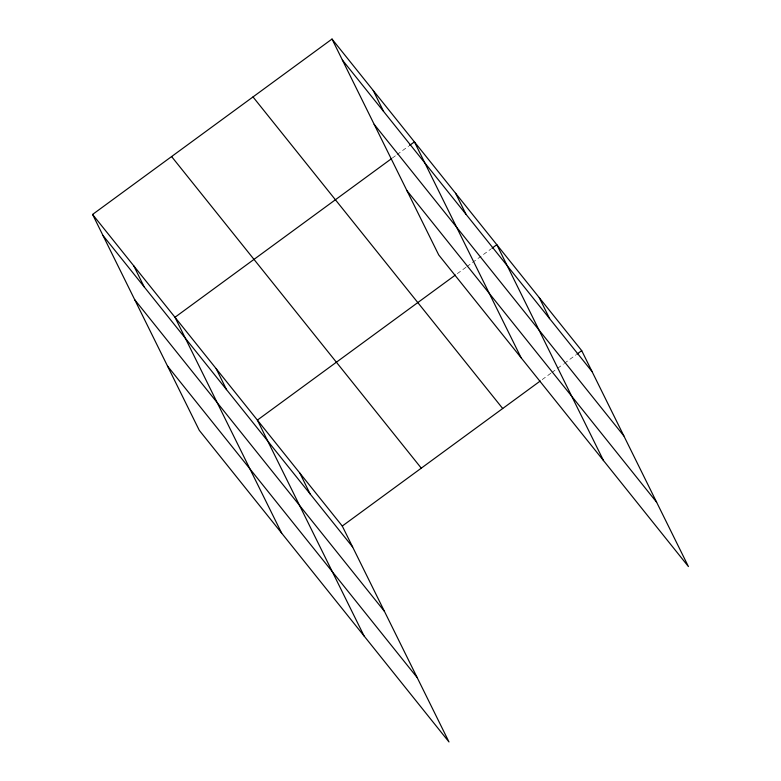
<?xml version="1.0" encoding="UTF-8"?>
<svg xmlns="http://www.w3.org/2000/svg" width="781" height="781" viewBox="0 0 781 781"><rect width="100%" height="100%" fill="white"/><g stroke="black" fill="none" stroke-linecap="round" stroke-linejoin="round"><path stroke-width="0.59" stroke-dasharray="3.9 2.93" d="M392.247 158.113L396.104 155.282M397.07 154.579L408.629 146.115M457.305 273.643L465.984 267.287M466.94 266.585L491.034 248.934M542.209 379.586L550.878 373.23M551.845 372.527L556.658 368.993M557.624 368.29L563.404 364.053M564.37 363.35L575.929 354.877"/><path stroke-width="1.17" d="M92.578 214.443L342.273 526.043L448.987 741.95L199.292 430.36L92.578 214.443L332.013 39.05L581.708 350.64L688.422 566.557L438.727 254.957L332.013 39.05M391.291 158.816L174.983 317.271L281.687 533.179M409.595 145.403L414.418 141.878L521.122 357.786M455.382 275.049L257.379 420.1L364.092 636.007M492.001 248.231L496.814 244.697L603.528 460.614M342.273 526.043L540.276 380.991M576.895 354.174L581.708 350.64M342.371 60.01L592.076 371.61M374.167 124.345L623.863 435.935M406.93 190.632L656.626 502.222M253.005 96.932L502.7 408.522M171.595 156.561L421.291 468.161M102.936 235.413L352.641 547.003M134.732 299.738L384.428 611.338M167.495 366.025L417.191 677.615M539.261 297.668L549.629 318.638M455.616 193.288L465.974 214.248M373.211 90.459L383.578 111.429M299.826 473.071L310.184 494.031M216.181 368.681L226.539 389.651M133.776 265.862L144.143 286.822"/></g></svg>
